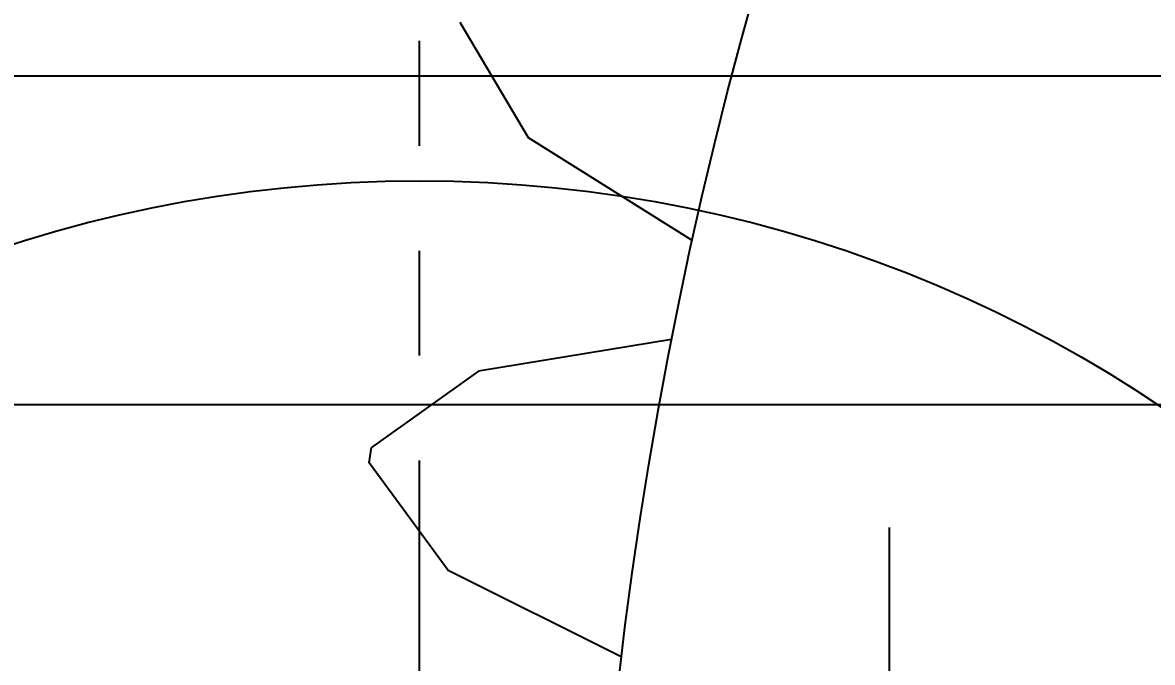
# Model space of a CAD drawing. Extents: x -381 to 213, y -63 to 250.
# Drawn here: x 4.54 to 20.69, y 156.66 to 165.81 of the extents above; entities that cross this region are included whole.
import ezdxf

# ---------------------------------------------------------------- set-up
doc = ezdxf.new("R2010")
doc.units = 0
doc.header["$MEASUREMENT"] = 0
for name, pattern in [('K5LT65535', [0]), ('K5LT_AXLED', [19.5, 15, -1.5, 1.5, -1.5]), ('K5LT_BASIC', [0]), ('K5LT_THIN', [0])]:
    doc.linetypes.add(name, pattern=pattern)
doc.layers.add('Системный слой', color=7, linetype='Continuous')
doc.styles.add('K5_DIMSTYLE', font='win_eskd.shx', dxfattribs={"width": 0.7, "oblique": 15, "bigfont": 'b_eskd.shx'})
doc.styles.add('K5_TEXTSTYLE', font='win_eskd.shx', dxfattribs={"width": 0.7, "oblique": 15, "bigfont": 'b_eskd.shx'})
doc.dimstyles.new('K5_DIMSTYLE14', dxfattribs={"dimtxt": 5, "dimasz": 1, "dimexe": 2, "dimexo": 0, "dimgap": 1, "dimtad": 1, "dimtxsty": 'K5_DIMSTYLE', "dimblk1": 'K5_OUTSIDE', "dimblk2": 'K5_OUTSIDE', "dimsah": 1, "dimcen": 5, "dimdle": 5, "dimclrd": 7, "dimclre": 7, "dimclrt": 7, "dimadec": 0, "dimazin": 0, "dimtfac": 0.666, "dimtdec": 4, "dimtmove": 0, "dimatfit": 3, "dimfxl": 0, "dimtvp": 1, "dimtolj": 1, "dimtzin": 0, "dimarcsym": 0})

# ---------------------------------------------------------------- blocks, each defined once
blk = doc.blocks.new('*D')
at = {"layer": 'Системный слой', "color": 7, "linetype": 'K5LT_THIN'}
for p, q in [((-149.074, 155.368), (-149.074, 203.891)), ((121.111, 135.447), (121.111, 203.891)), ((-149.074, 201.891), (-144.074, 202.549)), ((-144.074, 202.549), (-144.574, 201.891)), ((116.611, 201.891), (116.111, 202.549)), ((116.111, 202.549), (121.111, 201.891)), ((-144.074, 201.233), (-149.074, 201.891)), ((-149.074, 201.891), (121.111, 201.891)), ((-144.574, 201.891), (-144.074, 201.233)), ((121.111, 201.891), (116.111, 201.233)), ((116.111, 201.233), (116.611, 201.891)), ((-62.851, 194.699), (-160.397, 194.699)), ((-159.056, 189.699), (-158.397, 194.699)), ((-158.397, 194.699), (-157.739, 189.699)), ((-158.397, 194.699), (-158.397, 109.096)), ((-158.397, 190.199), (-159.056, 189.699)), ((-157.739, 189.699), (-158.397, 190.199)), ((-158.397, 109.096), (-159.056, 114.096)), ((-159.056, 114.096), (-158.397, 113.596)), ((-158.397, 113.596), (-157.739, 114.096)), ((-157.739, 114.096), (-158.397, 109.096)), ((-51.176, 109.096), (-160.397, 109.096))]:
    blk.add_line(p, q, dxfattribs=at)
at = {"layer": 'Системный слой'}
for points in [[(-144.574, 201.891), (-144.074, 202.549), (-149.074, 201.891), (-144.574, 201.891)], [(121.111, 201.891), (116.611, 201.891), (116.111, 202.549), (121.111, 201.891)], [(-144.074, 201.233), (-144.574, 201.891), (-149.074, 201.891), (-144.074, 201.233)], [(116.611, 201.891), (121.111, 201.891), (116.111, 201.233), (116.611, 201.891)], [(-158.397, 190.199), (-158.397, 194.699), (-159.056, 189.699), (-158.397, 190.199)], [(-157.739, 189.699), (-158.397, 194.699), (-158.397, 190.199), (-157.739, 189.699)], [(-158.397, 109.096), (-158.397, 113.596), (-159.056, 114.096), (-158.397, 109.096)], [(-158.397, 109.096), (-157.739, 114.096), (-158.397, 113.596), (-158.397, 109.096)]]:
    blk.add_solid(points, dxfattribs=at)
at = {"layer": 'Системный слой', "color": 7, "style": 'K5_TEXTSTYLE', "oblique": 20, "width": 0.7}
blk.add_text('270,18', height=5, dxfattribs=at).set_placement((-22.637, 204.426))
blk.add_text('85,6', height=5, rotation=90, dxfattribs=at).set_placement((-160.932, 145.981))
blk = doc.blocks.new('K5_OUTSIDE')
at = {"color": 7, "linetype": 'K5LT_THIN'}
for p, q in [((0, 0), (-5, 0.658)), ((-5, 0.658), (-4.5, 0)), ((0, 0), (-7, 0)), ((-4.5, 0), (-5, -0.658)), ((-5, -0.658), (0, 0))]:
    blk.add_line(p, q, dxfattribs=at)
for points in [[(0, 0), (-4.5, 0), (-5, 0.658), (0, 0)], [(-4.5, 0), (0, 0), (-5, -0.658), (-4.5, 0)]]:
    blk.add_solid(points)
blk = doc.blocks.new('*U')
at = {"layer": 'Системный слой', "color": 30, "linetype": 'K5LT_AXLED'}
for p, q in [((29.045, 1.333), (29.045, 22.333)), ((29.045, 1.333), (29.045, 15.833)), ((35.763, 11.874), (35.763, 15.374))]:
    blk.add_line(p, q, dxfattribs=at)
at = {"layer": 'Системный слой', "color": 5, "linetype": 'K5LT_BASIC'}
for p, q in [((43.495, 21.831), (-41.505, 21.831)), ((28.322, 16.303), (28.356, 16.518)), ((28.322, 16.303), (28.356, 16.518))]:
    blk.add_line(p, q, dxfattribs=at)
for points in [[(32.952, 19.476), (30.602, 20.949), (29.625, 22.595)], [(32.952, 19.476), (30.602, 20.949), (29.625, 22.595)], [(32.646, 18.064), (29.886, 17.613), (28.356, 16.518)], [(32.646, 18.064), (29.886, 17.613), (28.356, 16.518)], [(31.935, 13.52), (29.453, 14.76), (28.322, 16.303)], [(31.935, 13.52), (29.453, 14.76), (28.322, 16.303)]]:
    blk.add_lwpolyline(points, dxfattribs=at)
blk = doc.blocks.new('*F')
at = {"layer": 'Системный слой', "color": 5, "linetype": 'K5LT65535'}
blk.add_lwpolyline([(51.001, 17.128), (12.537, 17.128), (12.537, 38.66), (15.36, 41.483), (49.093, 41.483), (50.983, 39.593), (51.001, 17.128)], dxfattribs=at)
at = {"layer": 'Системный слой', "color": 5, "linetype": 'K5LT_BASIC'}
for centre, radius in [((94.013, 5.981), 62.534), ((94.013, 5.981), 62.534), ((29.045, 1.333), 19)]:
    blk.add_circle(centre, radius, dxfattribs=at)
at = {"layer": 'Системный слой'}
blk.add_blockref('*U', (0, 0), dxfattribs=at)
blk.add_blockref('*U', (0, 0), dxfattribs=at)
blk.add_blockref('*U', (0, 0), dxfattribs=at)
blk.add_blockref('*U', (0, 0), dxfattribs=at)
blk.add_blockref('*U', (0, 0), dxfattribs=at)
blk.add_blockref('*U', (0, 0), dxfattribs=at)
blk.add_blockref('*U', (0, 0), dxfattribs=at)
blk.add_blockref('*U', (0, 0), dxfattribs=at)
blk.add_blockref('*U', (0, 0), dxfattribs=at)
blk.add_blockref('*U', (0, 0), dxfattribs=at)
blk.add_blockref('*U', (0, 0), dxfattribs=at)
blk.add_blockref('*U', (0, 0), dxfattribs=at)
blk.add_blockref('*U', (0, 0), dxfattribs=at)
blk.add_blockref('*U', (0, 0), dxfattribs=at)
blk.add_blockref('*U', (0, 0), dxfattribs=at)
blk.add_blockref('*U', (0, 0), dxfattribs=at)
blk.add_blockref('*U', (0, 0), dxfattribs=at)
blk.add_blockref('*U', (0, 0), dxfattribs=at)
blk.add_blockref('*U', (0, 0), dxfattribs=at)
blk.add_blockref('*U', (0, 0), dxfattribs=at)
blk.add_blockref('*U', (0, 0), dxfattribs=at)
blk.add_blockref('*U', (0, 0), dxfattribs=at)
blk.add_blockref('*U', (0, 0), dxfattribs=at)
blk.add_blockref('*U', (0, 0), dxfattribs=at)
blk.add_blockref('*U', (0, 0), dxfattribs=at)
blk.add_blockref('*U', (0, 0), dxfattribs=at)
blk.add_blockref('*U', (0, 0), dxfattribs=at)
blk.add_blockref('*U', (0, 0), dxfattribs=at)
blk.add_blockref('*U', (0, 0), dxfattribs=at)
blk.add_blockref('*U', (0, 0), dxfattribs=at)
blk.add_blockref('*U', (0, 0), dxfattribs=at)
blk.add_blockref('*U', (0, 0), dxfattribs=at)
blk.add_blockref('*U', (0, 0), dxfattribs=at)
blk.add_blockref('*U', (0, 0), dxfattribs=at)
blk.add_blockref('*U', (0, 0), dxfattribs=at)
blk.add_blockref('*U', (0, 0), dxfattribs=at)
blk.add_blockref('*U', (0, 0), dxfattribs=at)
blk.add_blockref('*U', (0, 0), dxfattribs=at)
blk.add_blockref('*U', (0, 0), dxfattribs=at)
blk.add_blockref('*U', (0, 0), dxfattribs=at)
blk.add_blockref('*U', (0, 0), dxfattribs=at)
blk.add_blockref('*U', (0, 0), dxfattribs=at)
blk.add_blockref('*U', (0, 0), dxfattribs=at)
blk.add_blockref('*U', (0, 0), dxfattribs=at)
blk.add_blockref('*U', (0, 0), dxfattribs=at)
blk.add_blockref('*U', (0, 0), dxfattribs=at)
blk.add_blockref('*U', (0, 0), dxfattribs=at)
blk.add_blockref('*U', (0, 0), dxfattribs=at)
blk.add_blockref('*U', (0, 0), dxfattribs=at)
blk.add_blockref('*U', (0, 0), dxfattribs=at)
blk.add_blockref('*U', (0, 0), dxfattribs=at)
blk.add_blockref('*U', (0, 0), dxfattribs=at)
blk.add_blockref('*U', (0, 0), dxfattribs=at)
blk.add_blockref('*U', (0, 0), dxfattribs=at)
blk.add_blockref('*U', (0, 0), dxfattribs=at)
blk.add_blockref('*U', (0, 0), dxfattribs=at)
blk.add_blockref('*U', (0, 0), dxfattribs=at)
blk.add_blockref('*U', (0, 0), dxfattribs=at)
blk.add_blockref('*U', (0, 0), dxfattribs=at)
blk.add_blockref('*U', (0, 0), dxfattribs=at)
blk.add_blockref('*U', (0, 0), dxfattribs=at)
blk.add_blockref('*U', (0, 0), dxfattribs=at)
blk.add_blockref('*U', (0, 0), dxfattribs=at)
blk.add_blockref('*U', (0, 0), dxfattribs=at)
blk.add_blockref('*U', (0, 0), dxfattribs=at)
blk.add_blockref('*U', (0, 0), dxfattribs=at)
blk.add_blockref('*U', (0, 0), dxfattribs=at)
blk.add_blockref('*U', (0, 0), dxfattribs=at)
blk.add_blockref('*U', (0, 0), dxfattribs=at)
blk.add_blockref('*U', (0, 0), dxfattribs=at)
blk.add_blockref('*U', (0, 0), dxfattribs=at)
blk.add_blockref('*U', (0, 0), dxfattribs=at)
blk.add_blockref('*U', (0, 0), dxfattribs=at)
blk.add_blockref('*U', (0, 0), dxfattribs=at)
blk.add_blockref('*U', (0, 0), dxfattribs=at)
blk.add_blockref('*U', (0, 0), dxfattribs=at)
blk.add_blockref('*U', (0, 0), dxfattribs=at)
blk.add_blockref('*U', (0, 0), dxfattribs=at)
blk.add_blockref('*U', (0, 0), dxfattribs=at)
blk.add_blockref('*U', (0, 0), dxfattribs=at)
blk.add_blockref('*U', (0, 0), dxfattribs=at)
blk.add_blockref('*U', (0, 0), dxfattribs=at)
blk.add_blockref('*U', (0, 0), dxfattribs=at)
blk.add_blockref('*U', (0, 0), dxfattribs=at)
blk.add_blockref('*U', (0, 0), dxfattribs=at)
blk.add_blockref('*U', (0, 0), dxfattribs=at)
blk.add_blockref('*U', (0, 0), dxfattribs=at)
blk.add_blockref('*U', (0, 0), dxfattribs=at)
blk.add_blockref('*U', (0, 0), dxfattribs=at)
blk.add_blockref('*U', (0, 0), dxfattribs=at)
blk.add_blockref('*U', (0, 0), dxfattribs=at)
blk.add_blockref('*U', (0, 0), dxfattribs=at)
blk.add_blockref('*U', (0, 0), dxfattribs=at)
blk.add_blockref('*U', (0, 0), dxfattribs=at)
blk.add_blockref('*U', (0, 0), dxfattribs=at)
blk.add_blockref('*U', (0, 0), dxfattribs=at)
blk.add_blockref('*U', (0, 0), dxfattribs=at)
blk.add_blockref('*U', (0, 0), dxfattribs=at)
blk.add_blockref('*U', (0, 0), dxfattribs=at)
blk.add_blockref('*U', (0, 0), dxfattribs=at)
blk.add_blockref('*U', (0, 0), dxfattribs=at)
blk.add_blockref('*U', (0, 0), dxfattribs=at)
blk.add_blockref('*U', (0, 0), dxfattribs=at)
blk.add_blockref('*U', (0, 0), dxfattribs=at)
blk.add_blockref('*U', (0, 0), dxfattribs=at)
blk.add_blockref('*U', (0, 0), dxfattribs=at)
blk.add_blockref('*U', (0, 0), dxfattribs=at)
blk.add_blockref('*U', (0, 0), dxfattribs=at)
blk.add_blockref('*U', (0, 0), dxfattribs=at)
blk.add_blockref('*U', (0, 0), dxfattribs=at)
blk.add_blockref('*U', (0, 0), dxfattribs=at)
blk.add_blockref('*U', (0, 0), dxfattribs=at)
blk.add_blockref('*U', (0, 0), dxfattribs=at)
blk.add_blockref('*U', (0, 0), dxfattribs=at)
blk.add_blockref('*U', (0, 0), dxfattribs=at)
blk.add_blockref('*U', (0, 0), dxfattribs=at)
blk.add_blockref('*U', (0, 0), dxfattribs=at)
blk.add_blockref('*U', (0, 0), dxfattribs=at)
blk.add_blockref('*U', (0, 0), dxfattribs=at)
blk.add_blockref('*U', (0, 0), dxfattribs=at)
blk.add_blockref('*U', (0, 0), dxfattribs=at)
blk.add_blockref('*U', (0, 0), dxfattribs=at)
blk.add_blockref('*U', (0, 0), dxfattribs=at)
blk.add_blockref('*U', (0, 0), dxfattribs=at)
blk.add_blockref('*U', (0, 0), dxfattribs=at)
blk.add_blockref('*U', (0, 0), dxfattribs=at)
blk.add_blockref('*U', (0, 0), dxfattribs=at)
blk.add_blockref('*U', (0, 0), dxfattribs=at)
blk.add_blockref('*U', (0, 0), dxfattribs=at)
blk.add_blockref('*U', (0, 0), dxfattribs=at)
blk.add_blockref('*U', (0, 0), dxfattribs=at)
blk.add_blockref('*U', (0, 0), dxfattribs=at)
blk.add_blockref('*U', (0, 0), dxfattribs=at)
blk.add_blockref('*U', (0, 0), dxfattribs=at)
blk.add_blockref('*U', (0, 0), dxfattribs=at)
blk.add_blockref('*U', (0, 0), dxfattribs=at)
blk.add_blockref('*U', (0, 0), dxfattribs=at)
blk.add_blockref('*U', (0, 0), dxfattribs=at)
blk.add_blockref('*U', (0, 0), dxfattribs=at)
blk.add_blockref('*U', (0, 0), dxfattribs=at)
blk.add_blockref('*U', (0, 0), dxfattribs=at)
blk.add_blockref('*U', (0, 0), dxfattribs=at)
blk.add_blockref('*U', (0, 0), dxfattribs=at)
blk.add_blockref('*U', (0, 0), dxfattribs=at)
blk.add_blockref('*U', (0, 0), dxfattribs=at)
blk.add_blockref('*U', (0, 0), dxfattribs=at)
blk.add_blockref('*U', (0, 0), dxfattribs=at)
blk.add_blockref('*U', (0, 0), dxfattribs=at)
blk.add_blockref('*U', (0, 0), dxfattribs=at)
blk.add_blockref('*U', (0, 0), dxfattribs=at)
blk.add_blockref('*U', (0, 0), dxfattribs=at)
blk.add_blockref('*U', (0, 0), dxfattribs=at)
blk.add_blockref('*U', (0, 0), dxfattribs=at)
blk.add_blockref('*U', (0, 0), dxfattribs=at)
blk.add_blockref('*U', (0, 0), dxfattribs=at)
blk.add_blockref('*U', (0, 0), dxfattribs=at)
blk.add_blockref('*U', (0, 0), dxfattribs=at)
blk.add_blockref('*U', (0, 0), dxfattribs=at)
blk.add_blockref('*U', (0, 0), dxfattribs=at)
blk.add_blockref('*U', (0, 0), dxfattribs=at)
blk.add_blockref('*U', (0, 0), dxfattribs=at)
blk.add_blockref('*U', (0, 0), dxfattribs=at)
blk.add_blockref('*U', (0, 0), dxfattribs=at)
blk.add_blockref('*U', (0, 0), dxfattribs=at)
blk.add_blockref('*U', (0, 0), dxfattribs=at)
blk.add_blockref('*U', (0, 0), dxfattribs=at)
blk.add_blockref('*U', (0, 0), dxfattribs=at)
blk.add_blockref('*U', (0, 0), dxfattribs=at)
blk.add_blockref('*U', (0, 0), dxfattribs=at)
blk.add_blockref('*U', (0, 0), dxfattribs=at)
blk.add_blockref('*U', (0, 0), dxfattribs=at)
blk.add_blockref('*U', (0, 0), dxfattribs=at)
blk.add_blockref('*U', (0, 0), dxfattribs=at)
blk.add_blockref('*U', (0, 0), dxfattribs=at)
blk.add_blockref('*U', (0, 0), dxfattribs=at)
blk.add_blockref('*U', (0, 0), dxfattribs=at)
blk.add_blockref('*U', (0, 0), dxfattribs=at)
blk.add_blockref('*U', (0, 0), dxfattribs=at)
blk.add_blockref('*U', (0, 0), dxfattribs=at)
blk.add_blockref('*U', (0, 0), dxfattribs=at)
blk.add_blockref('*U', (0, 0), dxfattribs=at)
blk.add_blockref('*U', (0, 0), dxfattribs=at)
blk.add_blockref('*U', (0, 0), dxfattribs=at)
blk.add_blockref('*U', (0, 0), dxfattribs=at)
blk.add_blockref('*U', (0, 0), dxfattribs=at)
blk.add_blockref('*U', (0, 0), dxfattribs=at)
blk.add_blockref('*U', (0, 0), dxfattribs=at)
blk.add_blockref('*U', (0, 0), dxfattribs=at)
blk.add_blockref('*U', (0, 0), dxfattribs=at)
blk.add_blockref('*U', (0, 0), dxfattribs=at)
blk.add_blockref('*U', (0, 0), dxfattribs=at)
blk.add_blockref('*U', (0, 0), dxfattribs=at)
blk.add_blockref('*U', (0, 0), dxfattribs=at)
blk.add_blockref('*U', (0, 0), dxfattribs=at)
blk.add_blockref('*U', (0, 0), dxfattribs=at)
blk.add_blockref('*U', (0, 0), dxfattribs=at)
blk.add_blockref('*U', (0, 0), dxfattribs=at)
blk.add_blockref('*U', (0, 0), dxfattribs=at)
blk.add_blockref('*U', (0, 0), dxfattribs=at)
blk.add_blockref('*U', (0, 0), dxfattribs=at)
blk.add_blockref('*U', (0, 0), dxfattribs=at)
blk.add_blockref('*U', (0, 0), dxfattribs=at)
blk.add_blockref('*U', (0, 0), dxfattribs=at)
blk.add_blockref('*U', (0, 0), dxfattribs=at)
blk.add_blockref('*U', (0, 0), dxfattribs=at)
blk.add_blockref('*U', (0, 0), dxfattribs=at)
blk.add_blockref('*U', (0, 0), dxfattribs=at)

msp = doc.modelspace()

# ---------------------------------------------------------------- block references
at = {"layer": 'Системный слой'}
msp.add_blockref('*F', (-18.831, 143.216), dxfattribs=at)

# ---------------------------------------------------------------- dimensions: what is measured, and where the dimension line sits
dim = msp.add_linear_dim(base=(-149.0741, 201.8911), p1=(-149.0741, 155.3678), p2=(121.1107, 135.4469), dimstyle='K5_DIMSTYLE14', override={"dimpost": ' '}, dxfattribs=at)
dim.commit()
dim.dimension.update_dxf_attribs({"geometry": '*D', "text_midpoint": (-22.6366, 204.4257), "dimtype": 160})
dim = msp.add_linear_dim(base=(-158.397, 194.699), p1=(-62.851, 194.699), p2=(-51.176, 109.096), angle=90, dimstyle='K5_DIMSTYLE14', override={"dimpost": ' '}, dxfattribs=at)
dim.commit()
dim.dimension.update_dxf_attribs({"geometry": '*D', "text_midpoint": (-160.932, 145.981), "dimtype": 160})

doc.saveas('drawing.dxf')
